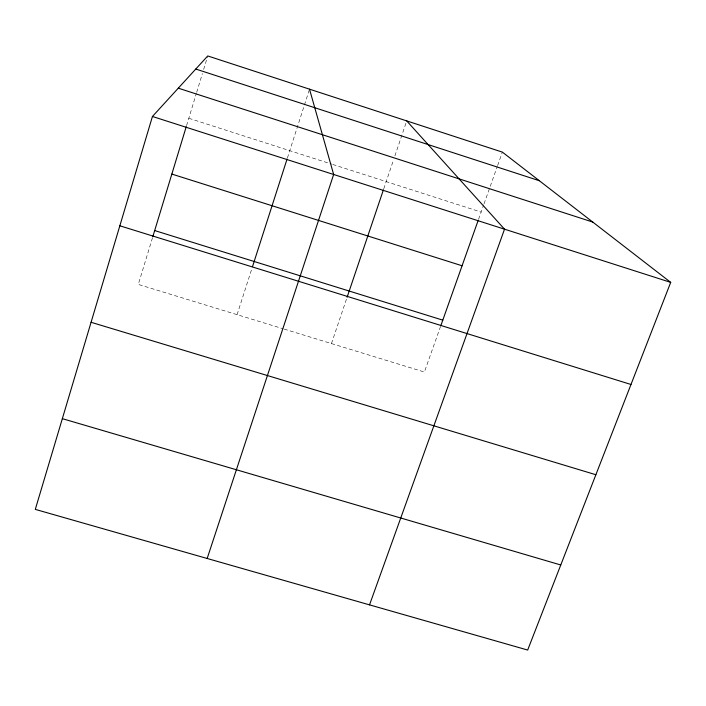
<?xml version="1.0" encoding="UTF-8"?>
<svg xmlns="http://www.w3.org/2000/svg" width="706" height="706" viewBox="0 0 706 706"><rect width="100%" height="100%" fill="white"/><g stroke="black" fill="none" stroke-linecap="round" stroke-linejoin="round"><path stroke-width="0.53" stroke-dasharray="3.53 2.65" d="M152.478 237.807L138.305 284.421L283.221 328.793M186.56 125.642L196.374 93.342M196.692 92.301L202.375 73.609M203.637 69.453L207.423 56.983M237.075 314.664L251.821 268.792M287.43 157.941L309.519 89.168M331.449 343.566L346.77 298.25M383.764 188.793L393.498 160.006M394.892 155.885L406.718 120.902M440.579 326.366L424.394 372.027L284.262 329.12M478.553 219.301L483.689 204.837M484.051 203.805L497.245 166.598M497.615 165.566L502.381 152.125M188.802 118.273L331.688 164.127M332.738 164.463L481.121 212.074"/><path stroke-width="1.06" d="M152.434 116.481L35.3 509.379L527.673 650.049L670.7 282.374L502.381 152.125L207.74 55.95L152.434 116.481L670.7 282.374M152.787 236.766L186.243 126.692M252.483 266.7L287.095 158.982M207.167 558.481L333.647 174.479L309.519 89.168M347.114 297.217L383.42 189.817M440.95 325.334L478.191 220.334M369.529 604.865L504.525 229.185L406.718 120.902M62.349 418.658L560.767 564.985M91.074 322.289L595.873 474.732M154.676 230.553L442.794 320.145M119.844 225.796L630.979 384.479M171.84 174.073L462.077 265.765M178.3 88.171L592.758 222.055M195.774 69.047L539.331 180.718"/></g></svg>
